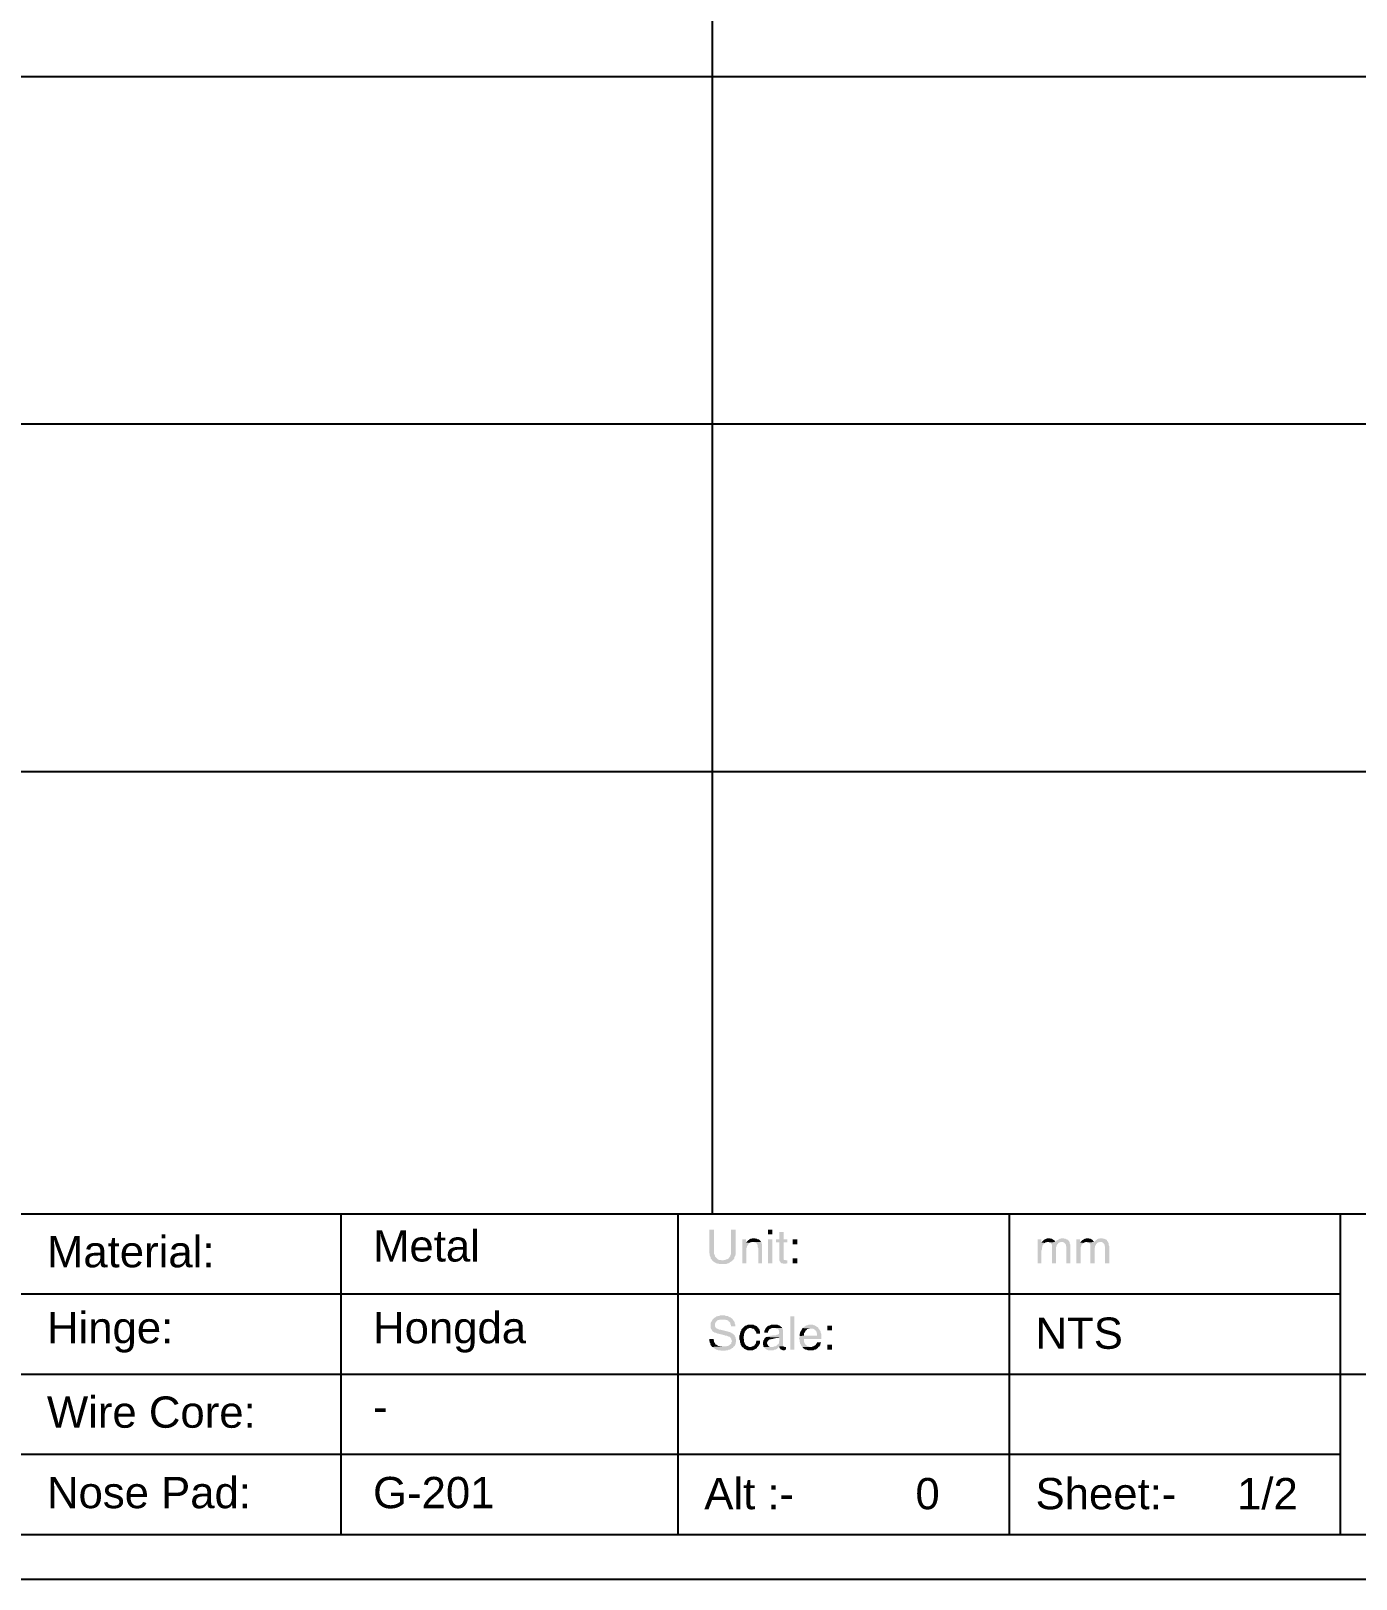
# Model space of a CAD drawing. Header units: inches. Extents: x 3613 to 8393, y -2205 to -794.
# Drawn here: x 5946 to 6073.1, y -1525.3 to -1376.8 of the extents above; entities that cross this region are included whole.
import ezdxf

# ---------------------------------------------------------------- set-up
doc = ezdxf.new("R2010")
doc.units = ezdxf.units.IN
doc.header["$MEASUREMENT"] = 0
doc.styles.get("Standard").update_dxf_attribs({"font": 'arial.ttf'})

msp = doc.modelspace()

# ---------------------------------------------------------------- hatches: boundary and pattern name
at = {"transparency": 33554559}
for points in [[(6011.557, -1491.769), (6011.105, -1491.769), (6011.105, -1493.981), (6011.151, -1494.071), (6011.151, -1494.252), (6011.196, -1494.342), (6011.241, -1494.432), (6011.241, -1494.522), (6011.286, -1494.568), (6011.331, -1494.613), (6011.376, -1494.703), (6012.369, -1494.703), (6012.279, -1494.703), (6012.189, -1494.658), (6012.008, -1494.658), (6011.963, -1494.613), (6011.873, -1494.568), (6011.828, -1494.522), (6011.782, -1494.477), (6011.737, -1494.432), (6011.692, -1494.387), (6011.647, -1494.297), (6011.647, -1494.252), (6011.602, -1494.161), (6011.557, -1494.071), (6011.557, -1493.8)], [(6013.633, -1491.769), (6013.182, -1491.769), (6013.182, -1493.8), (6013.182, -1494.116), (6013.136, -1494.207), (6013.136, -1494.252), (6013.091, -1494.342), (6013.046, -1494.387), (6013.001, -1494.477), (6012.956, -1494.522), (6012.866, -1494.568), (6012.82, -1494.613), (6012.73, -1494.613), (6012.64, -1494.658), (6012.55, -1494.658), (6012.459, -1494.703), (6011.376, -1494.703), (6011.421, -1494.748), (6011.467, -1494.793), (6011.557, -1494.838), (6011.602, -1494.883), (6011.692, -1494.929), (6011.737, -1494.974), (6011.828, -1494.974), (6011.918, -1495.019), (6012.008, -1495.019), (6012.098, -1495.064), (6012.73, -1495.064), (6012.82, -1495.019), (6012.911, -1494.974), (6012.956, -1494.974), (6013.046, -1494.929), (6013.091, -1494.883), (6013.182, -1494.838), (6013.227, -1494.793), (6013.317, -1494.748), (6013.317, -1494.703), (6013.407, -1494.658), (6013.452, -1494.568), (6013.497, -1494.522), (6013.497, -1494.432), (6013.543, -1494.342), (6013.588, -1494.297), (6013.588, -1494.207), (6013.633, -1494.116), (6013.633, -1493.8)], [(6017.153, -1492.221), (6017.153, -1491.769), (6016.747, -1491.769), (6016.747, -1492.221)], [(6018.236, -1491.995), (6017.83, -1491.995), (6017.83, -1492.672), (6017.514, -1492.672), (6017.514, -1492.988), (6017.83, -1492.988), (6017.83, -1494.703), (6017.875, -1494.793), (6017.92, -1494.838), (6017.92, -1494.883), (6017.966, -1494.929), (6018.011, -1494.974), (6018.101, -1494.974), (6018.191, -1495.019), (6018.462, -1495.019), (6018.597, -1494.974), (6018.597, -1494.703), (6018.462, -1494.703), (6018.372, -1494.658), (6018.281, -1494.658), (6018.236, -1494.613), (6018.236, -1492.988), (6018.597, -1492.988), (6018.597, -1492.672), (6018.236, -1492.672)], [(6014.626, -1492.672), (6014.265, -1492.672), (6014.265, -1494.974), (6014.671, -1494.974), (6014.671, -1493.755), (6014.671, -1493.53), (6014.716, -1493.439), (6014.716, -1493.349), (6014.761, -1493.304), (6014.806, -1493.214), (6014.851, -1493.168), (6014.851, -1493.168), (6014.897, -1493.078), (6014.942, -1493.033), (6014.626, -1492.988)], [(6015.348, -1492.582), (6015.258, -1492.582), (6015.167, -1492.627), (6015.077, -1492.627), (6014.987, -1492.672), (6014.942, -1492.717), (6014.851, -1492.762), (6014.806, -1492.807), (6014.716, -1492.898), (6014.626, -1492.988), (6014.942, -1493.033), (6015.032, -1492.988), (6015.122, -1492.988), (6015.167, -1492.943), (6016.07, -1492.943), (6016.025, -1492.853), (6015.98, -1492.807), (6015.935, -1492.762), (6015.889, -1492.717), (6015.799, -1492.672), (6015.709, -1492.672), (6015.664, -1492.627), (6015.574, -1492.627), (6015.483, -1492.582)], [(6016.07, -1492.943), (6015.258, -1492.943), (6015.348, -1492.943), (6015.438, -1492.988), (6015.528, -1492.988), (6015.619, -1493.033), (6015.664, -1493.078), (6015.664, -1493.123), (6015.709, -1493.168), (6015.754, -1493.214), (6015.754, -1493.439), (6015.799, -1493.53), (6015.799, -1494.974), (6016.16, -1494.974), (6016.16, -1493.168), (6016.115, -1493.078), (6016.115, -1492.988)], [(6017.153, -1494.974), (6017.153, -1492.672), (6016.747, -1492.672), (6016.747, -1494.974)], [(6019.545, -1493.168), (6019.545, -1492.672), (6019.094, -1492.672), (6019.094, -1493.168)], [(6042.969, -1492.672), (6042.608, -1492.672), (6042.608, -1494.974), (6042.969, -1494.974), (6042.969, -1493.755), (6043.014, -1493.665), (6043.014, -1493.484), (6043.059, -1493.394), (6043.059, -1493.304), (6043.104, -1493.214), (6043.149, -1493.168), (6043.194, -1493.123), (6043.285, -1493.033), (6042.969, -1492.988)], [(6043.691, -1492.582), (6043.555, -1492.582), (6043.465, -1492.627), (6043.42, -1492.627), (6043.33, -1492.672), (6043.24, -1492.717), (6043.194, -1492.762), (6043.104, -1492.853), (6043.059, -1492.898), (6042.969, -1492.988), (6043.285, -1493.033), (6043.33, -1492.988), (6043.42, -1492.988), (6043.51, -1492.943), (6043.601, -1492.943), (6044.278, -1492.898), (6044.232, -1492.853), (6044.187, -1492.762), (6044.142, -1492.762), (6044.097, -1492.717), (6044.007, -1492.672), (6043.962, -1492.627), (6043.871, -1492.627), (6043.781, -1492.582)], [(6044.278, -1492.898), (6043.601, -1492.943), (6043.646, -1492.943), (6043.736, -1492.988), (6044.323, -1492.943)], [(6044.955, -1492.582), (6044.864, -1492.582), (6044.819, -1492.627), (6044.729, -1492.627), (6044.639, -1492.672), (6044.594, -1492.717), (6044.503, -1492.762), (6044.413, -1492.807), (6044.368, -1492.898), (6044.323, -1492.943), (6043.736, -1492.988), (6043.826, -1492.988), (6043.871, -1493.078), (6043.871, -1493.078), (6043.917, -1493.123), (6043.962, -1493.214), (6043.962, -1494.974), (6044.368, -1494.974), (6044.368, -1493.439), (6044.413, -1493.349), (6044.413, -1493.259), (6044.458, -1493.214), (6044.503, -1493.123), (6044.548, -1493.123), (6044.594, -1493.033), (6044.684, -1492.988), (6044.729, -1492.988), (6044.819, -1492.943), (6044.909, -1492.943), (6045.632, -1492.898), (6045.586, -1492.853), (6045.541, -1492.807), (6045.541, -1492.762), (6045.451, -1492.717), (6045.406, -1492.672), (6045.316, -1492.672), (6045.271, -1492.627), (6045.18, -1492.627), (6045.09, -1492.582)], [(6045.632, -1492.898), (6044.909, -1492.943), (6045.045, -1492.943), (6045.09, -1492.988), (6045.18, -1493.033), (6045.225, -1493.078), (6045.271, -1493.123), (6045.316, -1493.214), (6045.316, -1493.304), (6045.361, -1493.394), (6045.361, -1494.974), (6045.722, -1494.974), (6045.722, -1493.349), (6045.722, -1493.168), (6045.677, -1493.078), (6045.677, -1492.988)], [(6046.67, -1492.672), (6046.309, -1492.672), (6046.309, -1494.974), (6046.715, -1494.974), (6046.715, -1493.484), (6046.76, -1493.394), (6046.805, -1493.304), (6046.805, -1493.214), (6046.85, -1493.168), (6046.94, -1493.123), (6046.986, -1493.033), (6046.67, -1492.988)], [(6047.392, -1492.582), (6047.256, -1492.582), (6047.211, -1492.627), (6047.121, -1492.627), (6047.031, -1492.672), (6046.986, -1492.717), (6046.895, -1492.762), (6046.805, -1492.853), (6046.76, -1492.898), (6046.67, -1492.988), (6046.986, -1493.033), (6047.076, -1492.988), (6047.121, -1492.988), (6047.211, -1492.943), (6047.301, -1492.943), (6047.978, -1492.898), (6047.933, -1492.853), (6047.888, -1492.762), (6047.888, -1492.762), (6047.798, -1492.717), (6047.753, -1492.672), (6047.663, -1492.627), (6047.572, -1492.627), (6047.482, -1492.582)], [(6047.978, -1492.898), (6047.301, -1492.943), (6047.347, -1492.943), (6047.437, -1492.988), (6048.024, -1492.943)], [(6048.701, -1492.582), (6048.61, -1492.582), (6048.52, -1492.627), (6048.43, -1492.627), (6048.339, -1492.672), (6048.294, -1492.717), (6048.204, -1492.762), (6048.159, -1492.807), (6048.069, -1492.898), (6048.024, -1492.943), (6047.437, -1492.988), (6047.527, -1492.988), (6047.572, -1493.078), (6047.572, -1493.078), (6047.617, -1493.123), (6047.663, -1493.214), (6047.663, -1494.974), (6048.069, -1494.974), (6048.069, -1493.53), (6048.114, -1493.439), (6048.114, -1493.349), (6048.159, -1493.259), (6048.204, -1493.214), (6048.204, -1493.123), (6048.249, -1493.123), (6048.294, -1493.033), (6048.385, -1492.988), (6048.475, -1492.988), (6048.52, -1492.943), (6048.61, -1492.943), (6049.332, -1492.898), (6049.287, -1492.853), (6049.242, -1492.807), (6049.242, -1492.762), (6049.197, -1492.717), (6049.107, -1492.672), (6049.062, -1492.672), (6048.971, -1492.627), (6048.881, -1492.627), (6048.791, -1492.582)], [(6049.332, -1492.898), (6048.61, -1492.943), (6048.746, -1492.943), (6048.836, -1492.988), (6048.881, -1493.033), (6048.926, -1493.078), (6048.971, -1493.123), (6049.016, -1493.214), (6049.016, -1493.304), (6049.062, -1493.394), (6049.062, -1494.974), (6049.468, -1494.974), (6049.468, -1493.349), (6049.468, -1493.349), (6049.423, -1493.259), (6049.423, -1493.078), (6049.378, -1492.988)], [(6019.545, -1494.974), (6019.545, -1494.522), (6019.094, -1494.522), (6019.094, -1494.974)], [(6011.467, -1500.344), (6011.421, -1500.39), (6011.376, -1500.48), (6011.331, -1500.57), (6011.286, -1500.615), (6011.241, -1500.706), (6011.241, -1501.202), (6011.286, -1501.292), (6011.331, -1501.337), (6011.376, -1501.428), (6011.421, -1501.473), (6011.421, -1501.518), (6011.512, -1501.563), (6011.557, -1501.608), (6011.647, -1501.653), (6011.737, -1501.653), (6011.828, -1501.698), (6011.918, -1501.744), (6012.008, -1501.744), (6012.55, -1501.879), (6012.64, -1501.924), (6012.775, -1501.924), (6012.866, -1501.969), (6012.956, -1502.014), (6013.001, -1502.014), (6013.091, -1502.06), (6013.136, -1502.105), (6013.136, -1502.105), (6013.182, -1502.195), (6013.227, -1502.24), (6013.227, -1502.33), (6013.272, -1502.421), (6013.272, -1502.511), (6013.227, -1502.556), (6013.227, -1502.646), (6013.182, -1502.736), (6013.091, -1502.782), (6013.046, -1502.827), (6013.046, -1502.827), (6012.956, -1502.872), (6012.911, -1502.917), (6012.82, -1502.917), (6012.73, -1502.962), (6012.459, -1502.962), (6011.376, -1503.007), (6011.467, -1503.052), (6011.512, -1503.098), (6011.602, -1503.143), (6011.647, -1503.188), (6011.737, -1503.233), (6011.782, -1503.278), (6011.873, -1503.278), (6011.963, -1503.323), (6012.143, -1503.323), (6012.234, -1503.368), (6012.64, -1503.368), (6012.73, -1503.323), (6012.911, -1503.323), (6012.956, -1503.278), (6013.046, -1503.278), (6013.136, -1503.233), (6013.182, -1503.188), (6013.272, -1503.143), (6013.317, -1503.098), (6013.362, -1503.098), (6013.407, -1503.052), (6013.452, -1502.962), (6013.543, -1502.917), (6013.588, -1502.827), (6013.588, -1502.782), (6013.633, -1502.691), (6013.633, -1502.601), (6013.678, -1502.511), (6013.678, -1502.285), (6013.633, -1502.195), (6013.633, -1502.105), (6013.588, -1502.014), (6013.543, -1501.969), (6013.543, -1501.879), (6013.452, -1501.834), (6013.452, -1501.834), (6013.407, -1501.789), (6013.362, -1501.744), (6013.272, -1501.698), (6013.227, -1501.653), (6013.136, -1501.608), (6013.046, -1501.563), (6012.956, -1501.563), (6012.82, -1501.518), (6012.279, -1501.383), (6012.279, -1501.383), (6012.143, -1501.337), (6012.053, -1501.337), (6011.963, -1501.292), (6011.873, -1501.247), (6011.828, -1501.247), (6011.782, -1501.202), (6011.737, -1501.157), (6011.692, -1501.112), (6011.647, -1501.021), (6011.647, -1500.796), (6011.692, -1500.706), (6011.737, -1500.615), (6011.782, -1500.57), (6011.828, -1500.525), (6011.873, -1500.48), (6011.918, -1500.435), (6012.008, -1500.435), (6012.098, -1500.39), (6012.369, -1500.39)], [(6012.369, -1499.983), (6012.143, -1499.983), (6012.053, -1500.029), (6011.963, -1500.029), (6011.873, -1500.074), (6011.828, -1500.074), (6011.737, -1500.119), (6011.692, -1500.164), (6011.602, -1500.209), (6011.557, -1500.254), (6011.512, -1500.299), (6011.467, -1500.344), (6012.369, -1500.39), (6012.64, -1500.39), (6012.73, -1500.435), (6012.82, -1500.435), (6012.866, -1500.48), (6012.956, -1500.525), (6012.956, -1500.57), (6013.046, -1500.615), (6013.091, -1500.66), (6013.136, -1500.751), (6013.136, -1500.841), (6013.182, -1500.931), (6013.182, -1501.021), (6013.588, -1501.021), (6013.588, -1500.841), (6013.543, -1500.751), (6013.543, -1500.66), (6013.497, -1500.57), (6013.452, -1500.525), (6013.407, -1500.435), (6013.362, -1500.39), (6013.317, -1500.299), (6013.227, -1500.254), (6013.227, -1500.254), (6013.136, -1500.164), (6013.091, -1500.164), (6013.001, -1500.119), (6012.911, -1500.074), (6012.866, -1500.029), (6012.685, -1500.029), (6012.595, -1499.983), (6012.505, -1499.983)], [(6014.31, -1501.202), (6014.22, -1501.292), (6014.174, -1501.337), (6014.174, -1501.428), (6014.129, -1501.473), (6014.084, -1501.563), (6014.084, -1501.653), (6014.039, -1501.744), (6014.039, -1501.834), (6013.994, -1501.924), (6013.994, -1502.285), (6014.039, -1502.375), (6014.039, -1502.556), (6014.084, -1502.646), (6014.129, -1502.736), (6014.129, -1502.827), (6014.174, -1502.872), (6014.22, -1502.962), (6014.265, -1503.007), (6015.032, -1503.007), (6014.897, -1503.007), (6014.851, -1502.962), (6014.761, -1502.917), (6014.671, -1502.917), (6014.626, -1502.827), (6014.581, -1502.782), (6014.535, -1502.736), (6014.49, -1502.646), (6014.49, -1502.601), (6014.445, -1502.511), (6014.445, -1502.33), (6014.4, -1502.195), (6014.4, -1502.014), (6014.445, -1501.924), (6014.445, -1501.744), (6014.49, -1501.653), (6014.49, -1501.563), (6014.535, -1501.518), (6014.581, -1501.473), (6014.581, -1501.428), (6014.671, -1501.383), (6014.716, -1501.292), (6014.806, -1501.247), (6014.851, -1501.247), (6014.942, -1501.202), (6015.032, -1501.202)], [(6015.077, -1500.886), (6014.806, -1500.886), (6014.716, -1500.931), (6014.626, -1500.976), (6014.535, -1500.976), (6014.49, -1501.021), (6014.4, -1501.112), (6014.355, -1501.157), (6014.31, -1501.202), (6015.122, -1501.202), (6015.212, -1501.247), (6015.303, -1501.247), (6015.393, -1501.292), (6015.438, -1501.337), (6015.483, -1501.428), (6015.528, -1501.473), (6015.574, -1501.563), (6015.619, -1501.653), (6015.619, -1501.744), (6015.98, -1501.744), (6015.98, -1501.518), (6015.935, -1501.473), (6015.935, -1501.383), (6015.889, -1501.292), (6015.844, -1501.247), (6015.799, -1501.157), (6015.709, -1501.112), (6015.709, -1501.067), (6015.664, -1501.021), (6015.574, -1500.976), (6015.483, -1500.976), (6015.438, -1500.931), (6015.348, -1500.886), (6015.167, -1500.886)], [(6018.101, -1501.202), (6017.289, -1501.202), (6017.469, -1501.202), (6017.514, -1501.247), (6017.604, -1501.247), (6017.695, -1501.292), (6017.74, -1501.337), (6017.785, -1501.428), (6017.785, -1501.518), (6017.83, -1501.608), (6017.83, -1501.608), (6017.785, -1501.698), (6017.785, -1501.744), (6017.74, -1501.789), (6017.65, -1501.834), (6017.604, -1501.834), (6017.514, -1501.879), (6017.018, -1501.924), (6016.882, -1501.969), (6016.792, -1501.969), (6016.702, -1502.014), (6016.657, -1502.014), (6016.566, -1502.06), (6017.83, -1502.105), (6017.83, -1502.421), (6017.785, -1502.511), (6017.785, -1502.646), (6017.74, -1502.736), (6017.65, -1502.782), (6017.604, -1502.827), (6017.559, -1502.872), (6017.514, -1502.917), (6017.424, -1502.962), (6017.334, -1502.962), (6017.243, -1503.007), (6016.341, -1503.007), (6016.386, -1503.098), (6016.476, -1503.143), (6016.521, -1503.188), (6016.566, -1503.233), (6016.657, -1503.278), (6016.747, -1503.323), (6017.289, -1503.323), (6017.334, -1503.278), (6017.424, -1503.278), (6017.514, -1503.233), (6017.604, -1503.188), (6017.65, -1503.143), (6017.74, -1503.052), (6017.74, -1503.052), (6017.83, -1502.962), (6018.236, -1502.962), (6018.191, -1502.872), (6018.191, -1501.428), (6018.146, -1501.337), (6018.146, -1501.247)], [(6017.334, -1500.886), (6017.018, -1500.886), (6016.927, -1500.931), (6016.837, -1500.976), (6016.792, -1500.976), (6016.702, -1501.021), (6016.657, -1501.067), (6016.612, -1501.112), (6016.566, -1501.157), (6016.521, -1501.202), (6016.476, -1501.292), (6016.431, -1501.383), (6016.386, -1501.473), (6016.386, -1501.653), (6016.747, -1501.653), (6016.747, -1501.518), (6016.792, -1501.428), (6016.837, -1501.383), (6016.882, -1501.292), (6016.927, -1501.292), (6017.018, -1501.247), (6017.108, -1501.202), (6018.101, -1501.202), (6018.056, -1501.112), (6017.966, -1501.067), (6017.92, -1501.021), (6017.875, -1500.976), (6017.785, -1500.931), (6017.74, -1500.931), (6017.65, -1500.886), (6017.424, -1500.886)], [(6018.868, -1503.278), (6018.868, -1500.074), (6019.274, -1500.074), (6019.274, -1503.278)], [(6020.854, -1500.886), (6020.628, -1500.886), (6020.538, -1500.931), (6020.448, -1500.931), (6020.358, -1500.976), (6020.312, -1501.021), (6020.222, -1501.067), (6020.177, -1501.112), (6020.087, -1501.157), (6020.042, -1501.202), (6020.854, -1501.247), (6021.035, -1501.247), (6021.125, -1501.292), (6021.17, -1501.337), (6021.26, -1501.383), (6021.305, -1501.428), (6021.305, -1501.428), (6021.35, -1501.518), (6021.396, -1501.563), (6021.396, -1501.653), (6021.441, -1501.744), (6021.441, -1501.924), (6020.177, -1501.924), (6019.771, -1501.969), (6019.771, -1502.06), (6019.726, -1502.15), (6019.726, -1502.24), (6019.771, -1502.33), (6019.771, -1502.511), (6019.816, -1502.601), (6019.816, -1502.691), (6019.861, -1502.736), (6019.906, -1502.827), (6019.951, -1502.917), (6019.996, -1502.962), (6020.042, -1503.007), (6020.854, -1503.007), (6020.764, -1503.007), (6020.673, -1502.962), (6020.583, -1502.962), (6020.493, -1502.917), (6020.448, -1502.872), (6020.358, -1502.827), (6020.312, -1502.782), (6020.312, -1502.736), (6020.267, -1502.691), (6020.222, -1502.601), (6020.222, -1502.556), (6020.177, -1502.466), (6020.177, -1502.24), (6021.847, -1502.24), (6021.847, -1501.744), (6021.802, -1501.653), (6021.802, -1501.563), (6021.757, -1501.473), (6021.712, -1501.428), (6021.666, -1501.337), (6021.621, -1501.292), (6021.576, -1501.202), (6021.531, -1501.157), (6021.486, -1501.112), (6021.396, -1501.067), (6021.35, -1501.021), (6021.26, -1500.976), (6021.215, -1500.931), (6021.125, -1500.931), (6021.035, -1500.886), (6020.944, -1500.886)], [(6020.042, -1501.202), (6020.042, -1501.247), (6019.951, -1501.337), (6019.951, -1501.383), (6019.906, -1501.473), (6019.861, -1501.518), (6019.816, -1501.608), (6019.816, -1501.698), (6019.771, -1501.789), (6019.771, -1501.969), (6020.177, -1501.924), (6020.177, -1501.744), (6020.222, -1501.653), (6020.267, -1501.608), (6020.312, -1501.518), (6020.358, -1501.473), (6020.358, -1501.428), (6020.448, -1501.383), (6020.493, -1501.292), (6020.583, -1501.292), (6020.673, -1501.247), (6020.854, -1501.247)], [(6022.885, -1501.428), (6022.885, -1500.976), (6022.434, -1500.976), (6022.434, -1501.428)], [(6011.512, -1502.24), (6011.105, -1502.24), (6011.105, -1502.421), (6011.151, -1502.511), (6011.151, -1502.601), (6011.196, -1502.646), (6011.196, -1502.736), (6011.241, -1502.827), (6011.286, -1502.872), (6011.331, -1502.962), (6011.376, -1503.007), (6012.459, -1502.962), (6012.143, -1502.962), (6012.053, -1502.917), (6011.963, -1502.917), (6011.918, -1502.872), (6011.828, -1502.827), (6011.782, -1502.782), (6011.737, -1502.782), (6011.692, -1502.736), (6011.647, -1502.646), (6011.602, -1502.601), (6011.557, -1502.511), (6011.557, -1502.421), (6011.512, -1502.33)], [(6015.98, -1502.421), (6015.619, -1502.421), (6015.619, -1502.466), (6015.574, -1502.556), (6015.574, -1502.646), (6015.528, -1502.736), (6015.483, -1502.782), (6015.438, -1502.872), (6015.348, -1502.917), (6015.303, -1502.962), (6015.212, -1502.962), (6015.122, -1503.007), (6014.265, -1503.007), (6014.31, -1503.052), (6014.4, -1503.098), (6014.445, -1503.188), (6014.535, -1503.233), (6014.581, -1503.233), (6014.671, -1503.278), (6014.761, -1503.323), (6015.303, -1503.323), (6015.393, -1503.278), (6015.483, -1503.233), (6015.574, -1503.188), (6015.619, -1503.143), (6015.664, -1503.098), (6015.709, -1503.052), (6015.754, -1503.007), (6015.799, -1502.962), (6015.844, -1502.872), (6015.889, -1502.782), (6015.935, -1502.736), (6015.98, -1502.646), (6015.98, -1502.556)], [(6016.566, -1502.06), (6016.521, -1502.105), (6016.431, -1502.15), (6016.431, -1502.195), (6016.386, -1502.24), (6016.341, -1502.33), (6016.296, -1502.375), (6016.296, -1502.466), (6016.251, -1502.556), (6016.251, -1502.782), (6016.296, -1502.872), (6016.296, -1502.962), (6016.341, -1503.007), (6017.063, -1503.007), (6016.927, -1503.007), (6016.837, -1502.962), (6016.792, -1502.917), (6016.747, -1502.872), (6016.702, -1502.782), (6016.657, -1502.691), (6016.657, -1502.556), (6016.702, -1502.466), (6016.747, -1502.421), (6016.792, -1502.375), (6016.837, -1502.33), (6016.927, -1502.285), (6017.018, -1502.285), (6017.108, -1502.24), (6017.198, -1502.24), (6017.559, -1502.15), (6017.74, -1502.15), (6017.83, -1502.105)], [(6021.847, -1502.556), (6021.441, -1502.556), (6021.441, -1502.601), (6021.396, -1502.691), (6021.35, -1502.736), (6021.305, -1502.827), (6021.215, -1502.872), (6021.17, -1502.917), (6021.08, -1502.962), (6021.035, -1502.962), (6020.944, -1503.007), (6020.042, -1503.007), (6020.087, -1503.098), (6020.132, -1503.143), (6020.222, -1503.188), (6020.267, -1503.233), (6020.358, -1503.278), (6020.448, -1503.278), (6020.538, -1503.323), (6021.125, -1503.323), (6021.17, -1503.278), (6021.26, -1503.278), (6021.35, -1503.233), (6021.396, -1503.188), (6021.486, -1503.143), (6021.531, -1503.098), (6021.576, -1503.007), (6021.666, -1502.962), (6021.712, -1502.872), (6021.757, -1502.827), (6021.757, -1502.736), (6021.802, -1502.646)], [(6022.885, -1503.278), (6022.885, -1502.782), (6022.434, -1502.782), (6022.434, -1503.278)], [(6018.236, -1502.962), (6017.83, -1502.962), (6017.83, -1503.052), (6018.327, -1503.007), (6018.327, -1503.007)], [(6018.462, -1503.007), (6018.327, -1503.007), (6017.83, -1503.052), (6017.875, -1503.143), (6017.92, -1503.188), (6017.92, -1503.188), (6017.966, -1503.278), (6018.056, -1503.278), (6018.146, -1503.323), (6018.327, -1503.323), (6018.372, -1503.278), (6018.462, -1503.278)]]:
    msp.add_hatch(color=256, dxfattribs=at).paths.add_polyline_path(points)

# ---------------------------------------------------------------- linework, layer by layer
for p, q in [((6011.38, -1234.274), (6011.38, -1490.235)), ((5775.497, -1381.134), (6171.935, -1381.134)), ((5775.497, -1414.476), (6171.935, -1414.476)), ((5775.497, -1447.818), (6171.935, -1447.818)), ((5762.68, -1521.015), (6171.935, -1521.015))]:
    msp.add_line(p, q)
msp.add_lwpolyline([(6175.973, -1525.274), (6175.973, -1228.274), (5755.973, -1228.274), (5755.973, -1525.274)], close=True)
for points in [[(5775.497, -1490.235), (6171.935, -1490.235)], [(5975.767, -1490.235), (5975.767, -1521.015)], [(6008.082, -1490.235), (6008.082, -1521.015)], [(6039.855, -1490.235), (6039.855, -1521.015)], [(6071.628, -1490.235), (6071.628, -1521.015)], [(5775.497, -1497.907), (6071.628, -1497.907)], [(5775.497, -1505.625), (6124.568, -1505.625)], [(5775.497, -1513.297), (6071.628, -1513.297)]]:
    msp.add_lwpolyline(points)

# ---------------------------------------------------------------- texts
at = {"width": 34.34827, "attachment_point": 5}
for s, insert, char_height in [('\\pxql;Material:', (5964.755, -1493.892), 2.99966), ('\\pxql;Metal ', (5996.031, -1493.337), 2.99966), ('\\pxql;Hinge:', (5964.755, -1501.61), 2.99966), ('\\pxql;Hongda', (5996.031, -1501.61), 2.99966), ('\\pxql;NTS', (6059.572, -1501.71), 2.9997), ('\\pxql; Wire Core:', (5963.587, -1509.282), 2.99966), ('\\pxql;-', (5996.031, -1508.728), 2.9997), ('\\pxql;Nose Pad:', (5964.755, -1517), 2.99966), ('\\pxql;G-201', (5996.031, -1517), 2.99966), ('\\pxql;Alt :-          0', (6027.799, -1517.1), 2.99966), ('\\pxql;Sheet:-     1/2', (6059.572, -1517.1), 2.99966)]:
    msp.add_mtext(s, dxfattribs=dict(at, insert=insert, char_height=char_height))

doc.saveas('drawing.dxf')
